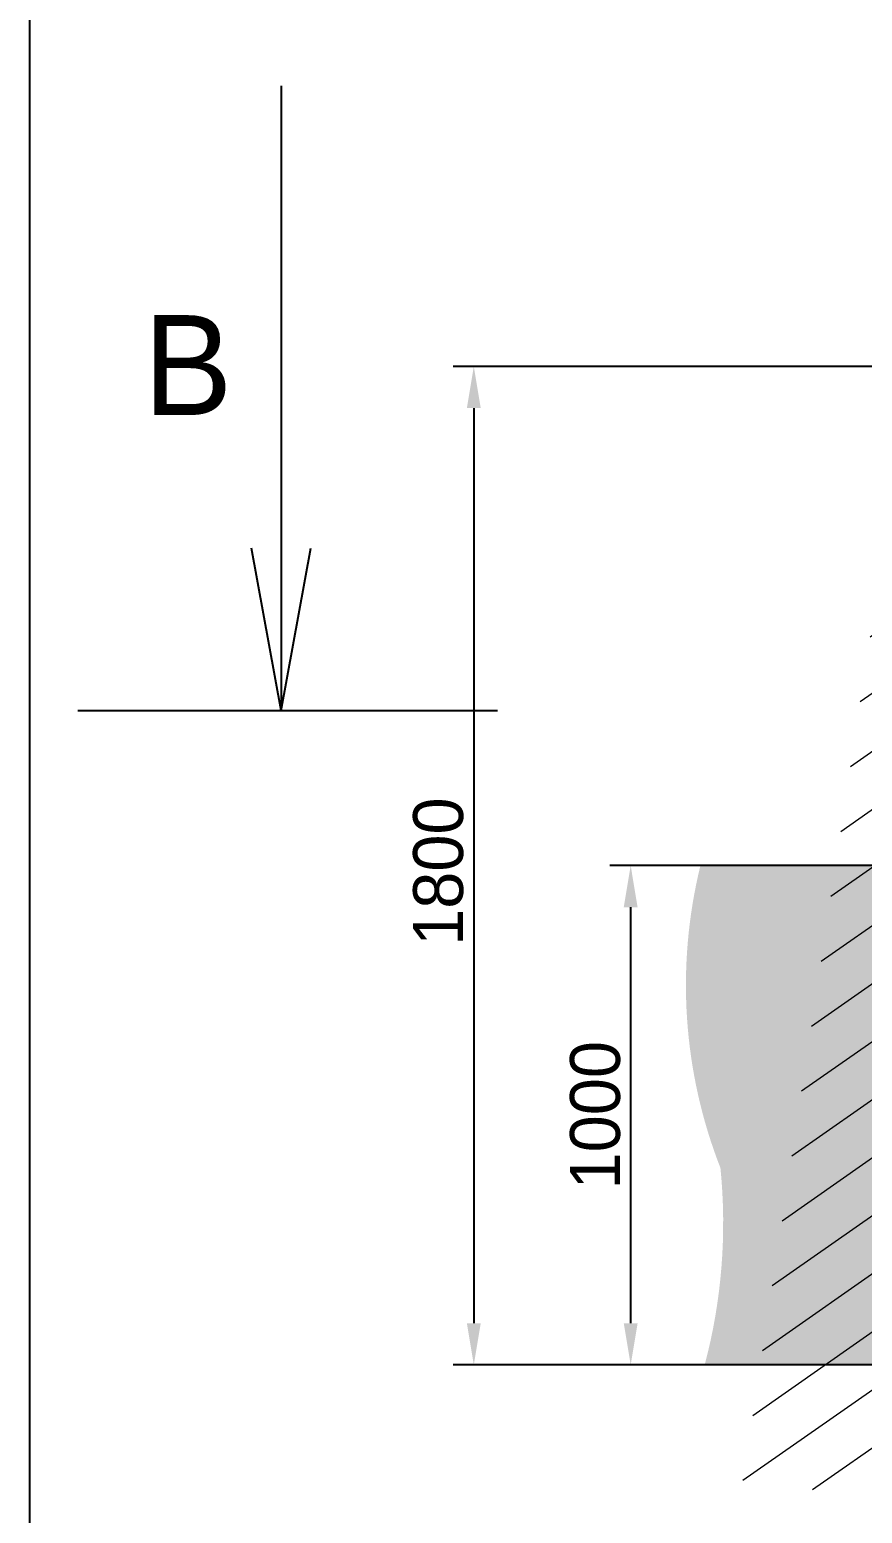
# Model space of a CAD drawing. Header units: millimetres. Extents: x 98 to 2594, y -386 to 324.
# Drawn here: x 97.6 to 147.6, y 64.3 to 153.5 of the extents above; entities that cross this region are included whole.
import ezdxf

# ---------------------------------------------------------------- set-up
doc = ezdxf.new("R2010")
doc.units = ezdxf.units.MM
doc.dimstyles.new('ISO-25', dxfattribs={"dimtxt": 2.5, "dimasz": 2.5, "dimexe": 1.25, "dimexo": 0.625, "dimtad": 1, "dimtxsty": 'Standard', "dimcen": 2.5, "dimadec": 0, "dimazin": 0, "dimtfac": 1, "dimtmove": 0, "dimatfit": 3, "dimfxl": 0, "dimarcsym": 0})

# ---------------------------------------------------------------- blocks, each defined once
blk = doc.blocks.new('*D18')
at = {"color": 0, "lineweight": -2}
for p, q in [((168.8295399665358, 133.2356402010225), (123.0401963768072, 133.2356402010225)), ((124.2901963768072, 130.7356402010225), (124.2901963768072, 75.73564020102255)), ((161.6295399665369, 73.23564020102253), (123.0401963768072, 73.23564020102255))]:
    blk.add_line(p, q, dxfattribs=at)
at = {"color": 0}
for points in [[(123.8735297101406, 130.7356402010225), (124.7068630434739, 130.7356402010225), (124.2901963768072, 133.2356402010225)], [(123.8735297101406, 75.73564020102255), (124.7068630434739, 75.73564020102255), (124.2901963768072, 73.23564020102255)]]:
    blk.add_solid(points, dxfattribs=at)
at = {"layer": 'Defpoints', "color": 0}
for p in [(169.4545399665358, 133.2356402010225), (124.2901963768072, 73.23564020102255), (162.2545399665369, 73.23564020102253)]:
    blk.add_point(p, dxfattribs=at)
at = {"color": 0, "lineweight": 0, "insert": (122.1651963768072, 102.8728348870179), "char_height": 3, "attachment_point": 5, "rotation": 90}
blk.add_mtext('1800', dxfattribs=at)
blk = doc.blocks.new('*D22')
at = {"color": 0, "lineweight": -2, "ltscale": 10}
for p, q in [((152.9141712950232, 103.2356402010219), (132.4711936922031, 103.2356402010219)), ((133.7211936922031, 75.73564020102185), (133.7211936922031, 100.7356402010219)), ((148.3916786905256, 73.23564020102185), (132.4711936922031, 73.23564020102185))]:
    blk.add_line(p, q, dxfattribs=at)
at = {"color": 0, "ltscale": 10}
for points in [[(133.3045270255364, 100.7356402010219), (134.1378603588697, 100.7356402010219), (133.7211936922031, 103.2356402010219)], [(133.3045270255364, 75.73564020102185), (134.1378603588697, 75.73564020102185), (133.7211936922031, 73.23564020102185)]]:
    blk.add_solid(points, dxfattribs=at)
at = {"layer": 'Defpoints', "color": 0, "ltscale": 10}
for p in [(133.7211936922031, 103.2356402010219), (153.5391712950232, 103.2356402010219), (149.0166786905256, 73.23564020102185)]:
    blk.add_point(p, dxfattribs=at)
at = {"color": 0, "lineweight": 15, "ltscale": 10, "insert": (131.5961936922031, 88.23564020102187), "char_height": 3, "attachment_point": 5, "rotation": 90}
blk.add_mtext('1000', dxfattribs=at)

msp = doc.modelspace()

# ---------------------------------------------------------------- hatches: boundary and pattern name
at = {"lineweight": 0}
h = msp.add_hatch(dxfattribs=at)
h.set_pattern_fill('LINE', scale=0.9000000000000001, angle=35, style=0)
h.set_pattern_definition([(35, (-4879.087583888451, 2282.942371861825), (-1.638994666873114, 2.340726966555794), [])])
h.paths.add_polyline_path([(149.0166786905256, 73.23564020102253), (297.7981250062585, 73.23564020102253), (288.7256374374465, 133.418077380398), (288.006829475602, 143.7827678226272), (158.0891662593376, 143.7827678226279), (158.0891662593376, 133.418077380398)], flags=16)
h.paths.add_polyline_path([(140.386055539404, 65.73564020102185), (306.4287481573829, 65.73564020102253), (296.2256374374465, 133.418077380398), (294.9866924060098, 151.2827678226272), (150.5891662593376, 151.2827678226272), (150.5891662593376, 133.418077380398)])
h = msp.add_hatch(color=9, dxfattribs=at)
edge = h.paths.add_edge_path()
edge.add_line((149.0166786905284, 73.23564020102253), (153.5391712950259, 103.2356402010219))
edge.add_line((153.5391712950232, 103.2356402010212), (137.9123913001622, 103.2356402010219))
edge.add_arc((167.1639660568371, 96.0493765230899), 30.12137133986339, 166.1974363859016, 201.384241872578)
edge.add_arc((106.1064448921197, 81.751171712212), 33.17589070144172, -14.873055604448211, 5.735248091928327, ccw=False)
edge.add_line((138.1708402071099, 73.23564020102253), (149.0166786905284, 73.23564020102253))
edge = h.paths.add_edge_path()
edge.add_line((293.275632401761, 103.2356402010219), (297.7981250062585, 73.23564020102253))
edge.add_line((297.7981250062585, 73.23564020102253), (307.4960242028583, 73.23564020102253))
edge.add_arc((327.8009028939887, 80.79413411652581), 21.66607783915297, 154.1696667783989, 200.4177897091878, ccw=False)
edge.add_arc((287.6277284893977, 95.0279319282447), 21.22033886665445, 346.9440633995552, 382.7545985838807)
edge.add_line((307.1964869202393, 103.2356402010219), (293.275632401761, 103.2356402010219))

# ---------------------------------------------------------------- linework, layer by layer
for p, q in [((97.59226898397583, 230.0115401982165), (97.59226898397583, -385.7867923253435)), ((112.7101529987544, 150.092982385368), (112.7101529987544, 112.562991145918)), ((112.7101529987544, 112.562991145918), (110.9225062178571, 122.3146677741902)), ((112.7101529987544, 112.562991145918), (114.4977997796518, 122.3146677741902)), ((100.4838599214459, 112.562991145918), (125.7143329999103, 112.562991145918))]:
    msp.add_line(p, q)
at = {"color": 7, "lineweight": 15}
for p, q in [((137.9123913001649, 103.2356402010219), (153.5391712950232, 103.2356402010219)), ((138.1708402071099, 73.23564020102253), (307.4960242028583, 73.23564020102253))]:
    msp.add_line(p, q, dxfattribs=at)

# ---------------------------------------------------------------- texts
msp.add_text('B', height=6).set_placement((104.4309727365833, 130.3185718642637))

# ---------------------------------------------------------------- dimensions: what is measured, and where the dimension line sits
at = {"color": 7, "lineweight": 0}
dim = msp.add_linear_dim(base=(124.2901963768072, 73.23564020102255), p1=(169.4545399665358, 133.2356402010225), p2=(162.2545399665369, 73.23564020102253), angle=90, text='1800', dimstyle='ISO-25', override={"dimtxt": 3}, dxfattribs=at)
dim.commit()
dim.dimension.update_dxf_attribs({"geometry": '*D18', "text_midpoint": (124.2901963768072, 102.8728348870179), "dimtype": 160})
at = {"color": 7, "lineweight": 15, "ltscale": 10}
dim = msp.add_linear_dim(base=(133.7211936922031, 103.2356402010219), p1=(149.0166786905256, 73.23564020102185), p2=(153.5391712950232, 103.2356402010219), angle=90, text='1000', dimstyle='ISO-25', override={"dimtxt": 3, "dimadec": 4}, dxfattribs=at)
dim.commit()
dim.dimension.update_dxf_attribs({"geometry": '*D22', "text_midpoint": (131.5961936922031, 88.23564020102187)})

doc.saveas('drawing.dxf')
